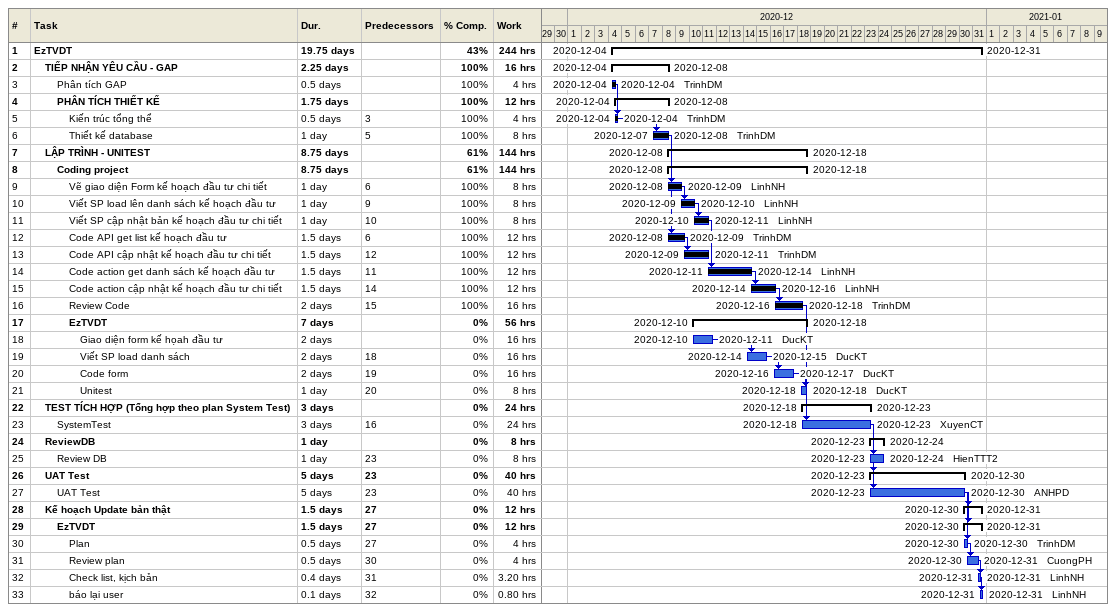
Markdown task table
| ID | Level | Task | Duration | Start | Finish | Predecessors | Resources | % complete | Work (h) |
|---|---|---|---|---|---|---|---|---|---|
| 1 | 1 | **EzTVDT** | 19.75d | 2020-12-04 | 2020-12-31 |  |  | 43 | 244 |
| 2 | 2 | **TIẾP NHẬN YÊU CẦU - GAP** | 2.25d | 2020-12-04 | 2020-12-08 |  |  | 100 | 16 |
| 3 | 3 | Phân tích GAP | 0.5d | 2020-12-04 | 2020-12-04 |  | TrinhDM | 100 | 4 |
| 4 | 3 | **PHÂN TÍCH THIẾT KẾ** | 1.75d | 2020-12-04 | 2020-12-08 |  |  | 100 | 12 |
| 5 | 4 | Kiến trúc tổng thể | 0.5d | 2020-12-04 | 2020-12-04 | 3 | TrinhDM | 100 | 4 |
| 6 | 4 | Thiết kế database | 1d | 2020-12-07 | 2020-12-08 | 5 | TrinhDM | 100 | 8 |
| 7 | 2 | **LẬP TRÌNH - UNITEST** | 8.75d | 2020-12-08 | 2020-12-18 |  |  | 61 | 144 |
| 8 | 3 | **Coding project** | 8.75d | 2020-12-08 | 2020-12-18 |  |  | 61 | 144 |
| 9 | 4 | Vẽ giao diện Form kế hoạch đầu tư chi tiết | 1d | 2020-12-08 | 2020-12-09 | 6 | LinhNH | 100 | 8 |
| 10 | 4 | Viết SP load lên danh sách kế hoạch đầu tư | 1d | 2020-12-09 | 2020-12-10 | 9 | LinhNH | 100 | 8 |
| 11 | 4 | Viết SP cập nhật bản kế hoạch đầu tư chi tiết | 1d | 2020-12-10 | 2020-12-11 | 10 | LinhNH | 100 | 8 |
| 12 | 4 | Code API get list kế hoạch đầu tư | 1.5d | 2020-12-08 | 2020-12-09 | 6 | TrinhDM | 100 | 12 |
| 13 | 4 | Code API cập nhật kế hoạch đầu tư chi tiết | 1.5d | 2020-12-09 | 2020-12-11 | 12 | TrinhDM | 100 | 12 |
| 14 | 4 | Code action get danh sách kế hoạch đầu tư | 1.5d | 2020-12-11 | 2020-12-14 | 11 | LinhNH | 100 | 12 |
| 15 | 4 | Code action cập nhật kế hoạch đầu tư chi tiết | 1.5d | 2020-12-14 | 2020-12-16 | 14 | LinhNH | 100 | 12 |
| 16 | 4 | Review Code | 2d | 2020-12-16 | 2020-12-18 | 15 | TrinhDM | 100 | 16 |
| 17 | 4 | **EzTVDT** | 7d | 2020-12-10 | 2020-12-18 |  |  | 0 | 56 |
| 18 | 5 | Giao diện form kế họah đầu tư | 2d | 2020-12-10 | 2020-12-11 |  | DucKT | 0 | 16 |
| 19 | 5 | Viết SP load danh sách | 2d | 2020-12-14 | 2020-12-15 | 18 | DucKT | 0 | 16 |
| 20 | 5 | Code form | 2d | 2020-12-16 | 2020-12-17 | 19 | DucKT | 0 | 16 |
| 21 | 5 | Unitest | 1d | 2020-12-18 | 2020-12-18 | 20 | DucKT | 0 | 8 |
| 22 | 2 | **TEST TÍCH HỢP (Tổng hợp theo plan System Test)** | 3d | 2020-12-18 | 2020-12-23 |  |  | 0 | 24 |
| 23 | 3 | SystemTest | 3d | 2020-12-18 | 2020-12-23 | 16 | XuyenCT | 0 | 24 |
| 24 | 2 | **ReviewDB** | 1d | 2020-12-23 | 2020-12-24 |  |  | 0 | 8 |
| 25 | 3 | Review DB | 1d | 2020-12-23 | 2020-12-24 | 23 | HienTTT2 | 0 | 8 |
| 26 | 2 | **UAT Test** | 5d | 2020-12-23 | 2020-12-30 | 23 |  | 0 | 40 |
| 27 | 3 | UAT Test | 5d | 2020-12-23 | 2020-12-30 | 23 | ANHPD | 0 | 40 |
| 28 | 2 | **Kế hoạch Update bản thật** | 1.5d | 2020-12-30 | 2020-12-31 | 27 |  | 0 | 12 |
| 29 | 3 | **EzTVDT** | 1.5d | 2020-12-30 | 2020-12-31 | 27 |  | 0 | 12 |
| 30 | 4 | Plan | 0.5d | 2020-12-30 | 2020-12-30 | 27 | TrinhDM | 0 | 4 |
| 31 | 4 | Review plan | 0.5d | 2020-12-30 | 2020-12-31 | 30 | CuongPH | 0 | 4 |
| 32 | 4 | Check list, kịch bản | 0.4d | 2020-12-31 | 2020-12-31 | 31 | LinhNH | 0 | 3.20 |
| 33 | 4 | báo lại user | 0.1d | 2020-12-31 | 2020-12-31 | 32 | LinhNH | 0 | 0.80 |
